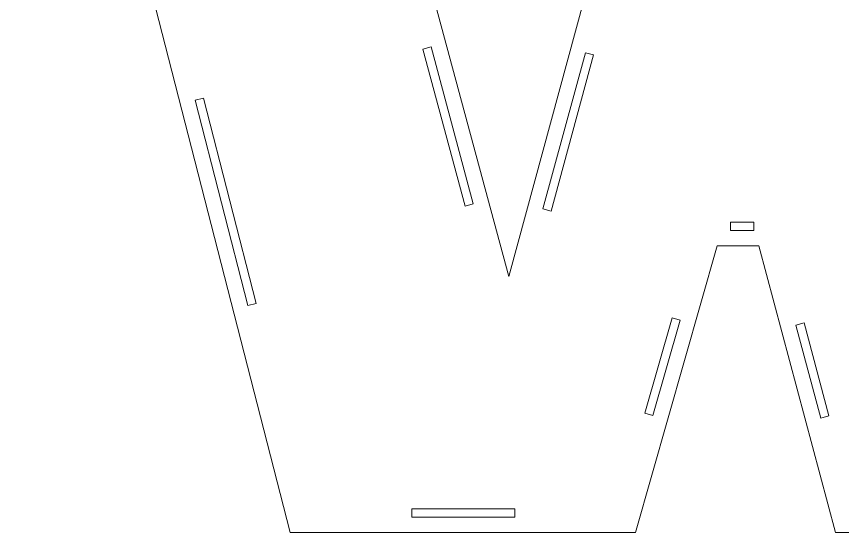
# Model space of a CAD drawing. Header units: centimetres. Extents: x -249 to 275, y -506 to 461.
# Drawn here: x 134.03 to 163.55, y -297 to -278.55 of the extents above; entities that cross this region are included whole.
import ezdxf

# ---------------------------------------------------------------- set-up
doc = ezdxf.new("R2010")
doc.units = ezdxf.units.CM
doc.header["$MEASUREMENT"] = 0
doc.layers.add('Capa 1', color=7, linetype='Continuous')

msp = doc.modelspace()

# ---------------------------------------------------------------- linework, layer by layer
at = {"layer": 'Capa 1', "color": 240, "lineweight": 9}
for points, knots in [([(123.36959, -267.00073), (123.36959, -267.00073), (135.09922, -267.00073), (135.09922, -267.00073), (135.09922, -267.00073), (135.09922, -273.67223), (135.09922, -273.67223), (135.09922, -273.67223), (132.39574, -274.54432), (132.39574, -274.54432), (132.39574, -274.54432), (126.24749, -297.00068), (126.24749, -297.00068), (126.24749, -297.00068), (114.60507, -297.00068), (114.60507, -297.00068), (114.60507, -297.00068), (111.85798, -286.7536), (111.85798, -286.7536), (111.85798, -286.7536), (110.37543, -286.7536), (110.37543, -286.7536), (110.37543, -286.7536), (107.45392, -297.00068), (107.45392, -297.00068), (107.45392, -297.00068), (95.11383, -297.00068), (95.11383, -297.00068), (95.11383, -297.00068), (89.35803, -274.54432), (89.35803, -274.54432), (89.35803, -274.54432), (86.69815, -273.67223), (86.69815, -273.67223), (86.69815, -273.67223), (86.69815, -267.00073), (86.69815, -267.00073), (86.69815, -267.00073), (101.34928, -267.00073), (101.34928, -267.00073), (101.34928, -267.00073), (101.34928, -273.54142), (101.34928, -273.54142), (101.34928, -273.54142), (99.34347, -274.54432), (99.34347, -274.54432), (99.34347, -274.54432), (102.91905, -287.84372), (102.91905, -287.84372), (102.91905, -287.84372), (106.53823, -274.54432), (106.53823, -274.54432), (106.53823, -274.54432), (104.48881, -273.67223), (104.48881, -273.67223), (104.48881, -273.67223), (104.48881, -267.00073), (104.48881, -267.00073), (104.48881, -267.00073), (120.23006, -267.00073), (120.23006, -267.00073), (120.23006, -267.00073), (120.23006, -273.67223), (120.23006, -273.67223), (120.23006, -273.67223), (118.09344, -274.54432), (118.09344, -274.54432), (118.09344, -274.54432), (120.09925, -281.60826), (120.09925, -281.60826), (120.09925, -281.60826), (123.4132, -281.60826), (123.4132, -281.60826), (123.4132, -281.60826), (125.20098, -274.54432), (125.20098, -274.54432), (125.20098, -274.54432), (123.36959, -273.67223), (123.36959, -273.67223), (123.36959, -273.67223), (123.36959, -267.00073), (123.36959, -267.00073)], [0, 0, 0, 0, 0.03703704, 0.03703704, 0.03703704, 0.07407407, 0.07407407, 0.07407407, 0.11111111, 0.11111111, 0.11111111, 0.14814815, 0.14814815, 0.14814815, 0.18518519, 0.18518519, 0.18518519, 0.22222222, 0.22222222, 0.22222222, 0.25925926, 0.25925926, 0.25925926, 0.2962963, 0.2962963, 0.2962963, 0.33333333, 0.33333333, 0.33333333, 0.37037037, 0.37037037, 0.37037037, 0.40740741, 0.40740741, 0.40740741, 0.44444444, 0.44444444, 0.44444444, 0.48148148, 0.48148148, 0.48148148, 0.51851852, 0.51851852, 0.51851852, 0.55555556, 0.55555556, 0.55555556, 0.59259259, 0.59259259, 0.59259259, 0.62962963, 0.62962963, 0.62962963, 0.66666667, 0.66666667, 0.66666667, 0.7037037, 0.7037037, 0.7037037, 0.74074074, 0.74074074, 0.74074074, 0.77777778, 0.77777778, 0.77777778, 0.81481481, 0.81481481, 0.81481481, 0.85185185, 0.85185185, 0.85185185, 0.88888889, 0.88888889, 0.88888889, 0.92592593, 0.92592593, 0.92592593, 0.96296296, 0.96296296, 0.96296296, 1, 1, 1, 1]), ([(172.07066, -267.00073), (172.07066, -267.00073), (183.80029, -267.00073), (183.80029, -267.00073), (183.80029, -267.00073), (183.80029, -273.67223), (183.80029, -273.67223), (183.80029, -273.67223), (181.09681, -274.54432), (181.09681, -274.54432), (181.09681, -274.54432), (174.94856, -297.00068), (174.94856, -297.00068), (174.94856, -297.00068), (163.30614, -297.00068), (163.30614, -297.00068), (163.30614, -297.00068), (160.55905, -286.7536), (160.55905, -286.7536), (160.55905, -286.7536), (159.0765, -286.7536), (159.0765, -286.7536), (159.0765, -286.7536), (156.15499, -297.00068), (156.15499, -297.00068), (156.15499, -297.00068), (143.8149, -297.00068), (143.8149, -297.00068), (143.8149, -297.00068), (138.0591, -274.54432), (138.0591, -274.54432), (138.0591, -274.54432), (135.39922, -273.67223), (135.39922, -273.67223), (135.39922, -273.67223), (135.39922, -267.00073), (135.39922, -267.00073), (135.39922, -267.00073), (150.05035, -267.00073), (150.05035, -267.00073), (150.05035, -267.00073), (150.05035, -273.54142), (150.05035, -273.54142), (150.05035, -273.54142), (148.04454, -274.54432), (148.04454, -274.54432), (148.04454, -274.54432), (151.62012, -287.84372), (151.62012, -287.84372), (151.62012, -287.84372), (155.2393, -274.54432), (155.2393, -274.54432), (155.2393, -274.54432), (153.18988, -273.67223), (153.18988, -273.67223), (153.18988, -273.67223), (153.18988, -267.00073), (153.18988, -267.00073), (153.18988, -267.00073), (168.93113, -267.00073), (168.93113, -267.00073), (168.93113, -267.00073), (168.93113, -273.67223), (168.93113, -273.67223), (168.93113, -273.67223), (166.79451, -274.54432), (166.79451, -274.54432), (166.79451, -274.54432), (168.80032, -281.60826), (168.80032, -281.60826), (168.80032, -281.60826), (172.11427, -281.60826), (172.11427, -281.60826), (172.11427, -281.60826), (173.90205, -274.54432), (173.90205, -274.54432), (173.90205, -274.54432), (172.07066, -273.67223), (172.07066, -273.67223), (172.07066, -273.67223), (172.07066, -267.00073), (172.07066, -267.00073)], [0, 0, 0, 0, 0.03703704, 0.03703704, 0.03703704, 0.07407407, 0.07407407, 0.07407407, 0.11111111, 0.11111111, 0.11111111, 0.14814815, 0.14814815, 0.14814815, 0.18518519, 0.18518519, 0.18518519, 0.22222222, 0.22222222, 0.22222222, 0.25925926, 0.25925926, 0.25925926, 0.2962963, 0.2962963, 0.2962963, 0.33333333, 0.33333333, 0.33333333, 0.37037037, 0.37037037, 0.37037037, 0.40740741, 0.40740741, 0.40740741, 0.44444444, 0.44444444, 0.44444444, 0.48148148, 0.48148148, 0.48148148, 0.51851852, 0.51851852, 0.51851852, 0.55555556, 0.55555556, 0.55555556, 0.59259259, 0.59259259, 0.59259259, 0.62962963, 0.62962963, 0.62962963, 0.66666667, 0.66666667, 0.66666667, 0.7037037, 0.7037037, 0.7037037, 0.74074074, 0.74074074, 0.74074074, 0.77777778, 0.77777778, 0.77777778, 0.81481481, 0.81481481, 0.81481481, 0.85185185, 0.85185185, 0.85185185, 0.88888889, 0.88888889, 0.88888889, 0.92592593, 0.92592593, 0.92592593, 0.96296296, 0.96296296, 0.96296296, 1, 1, 1, 1]), ([(148.55541, -279.71268), (148.55541, -279.71268), (150.06565, -285.33004), (150.06565, -285.33004), (150.06565, -285.33004), (150.35536, -285.25215), (150.35536, -285.25215), (150.35536, -285.25215), (148.84512, -279.63479), (148.84512, -279.63479), (148.84512, -279.63479), (148.55541, -279.71268), (148.55541, -279.71268)], [0, 0, 0, 0, 0.25, 0.25, 0.25, 0.5, 0.5, 0.5, 0.75, 0.75, 0.75, 1, 1, 1, 1]), ([(153.13487, -285.50897), (153.13487, -285.50897), (154.65458, -279.92449), (154.65458, -279.92449), (154.65458, -279.92449), (154.36511, -279.84571), (154.36511, -279.84571), (154.36511, -279.84571), (152.8454, -285.43019), (152.8454, -285.43019), (152.8454, -285.43019), (153.13487, -285.50897), (153.13487, -285.50897)], [0, 0, 0, 0, 0.25, 0.25, 0.25, 0.5, 0.5, 0.5, 0.75, 0.75, 0.75, 1, 1, 1, 1]), ([(142.5917, -288.81076), (142.5917, -288.81076), (140.71002, -281.46937), (140.71002, -281.46937), (140.71002, -281.46937), (140.41942, -281.54386), (140.41942, -281.54386), (140.41942, -281.54386), (142.30109, -288.88525), (142.30109, -288.88525), (142.30109, -288.88525), (142.5917, -288.81076), (142.5917, -288.81076)], [0, 0, 0, 0, 0.25, 0.25, 0.25, 0.5, 0.5, 0.5, 0.75, 0.75, 0.75, 1, 1, 1, 1]), ([(160.38157, -285.90507), (160.38157, -285.90507), (159.55308, -285.90507), (159.55308, -285.90507), (159.55308, -285.90507), (159.55308, -286.20507), (159.55308, -286.20507), (159.55308, -286.20507), (160.38157, -286.20507), (160.38157, -286.20507), (160.38157, -286.20507), (160.38157, -285.90507), (160.38157, -285.90507)], [0, 0, 0, 0, 0.25, 0.25, 0.25, 0.5, 0.5, 0.5, 0.75, 0.75, 0.75, 1, 1, 1, 1]), ([(157.46224, -289.32076), (157.46224, -289.32076), (156.48841, -292.73646), (156.48841, -292.73646), (156.48841, -292.73646), (156.77691, -292.81871), (156.77691, -292.81871), (156.77691, -292.81871), (157.75075, -289.40302), (157.75075, -289.40302), (157.75075, -289.40302), (157.46224, -289.32076), (157.46224, -289.32076)], [0, 0, 0, 0, 0.25, 0.25, 0.25, 0.5, 0.5, 0.5, 0.75, 0.75, 0.75, 1, 1, 1, 1]), ([(163.06646, -292.82975), (163.06646, -292.82975), (162.17578, -289.50735), (162.17578, -289.50735), (162.17578, -289.50735), (161.88601, -289.58504), (161.88601, -289.58504), (161.88601, -289.58504), (162.7767, -292.90743), (162.7767, -292.90743), (162.7767, -292.90743), (163.06646, -292.82975), (163.06646, -292.82975)], [0, 0, 0, 0, 0.25, 0.25, 0.25, 0.5, 0.5, 0.5, 0.75, 0.75, 0.75, 1, 1, 1, 1]), ([(151.83417, -296.15215), (151.83417, -296.15215), (148.15377, -296.15215), (148.15377, -296.15215), (148.15377, -296.15215), (148.15377, -296.45215), (148.15377, -296.45215), (148.15377, -296.45215), (151.83417, -296.45215), (151.83417, -296.45215), (151.83417, -296.45215), (151.83417, -296.15215), (151.83417, -296.15215)], [0, 0, 0, 0, 0.25, 0.25, 0.25, 0.5, 0.5, 0.5, 0.75, 0.75, 0.75, 1, 1, 1, 1])]:
    msp.add_open_spline(points, degree=3, knots=knots, dxfattribs=at)

doc.saveas('drawing.dxf')
